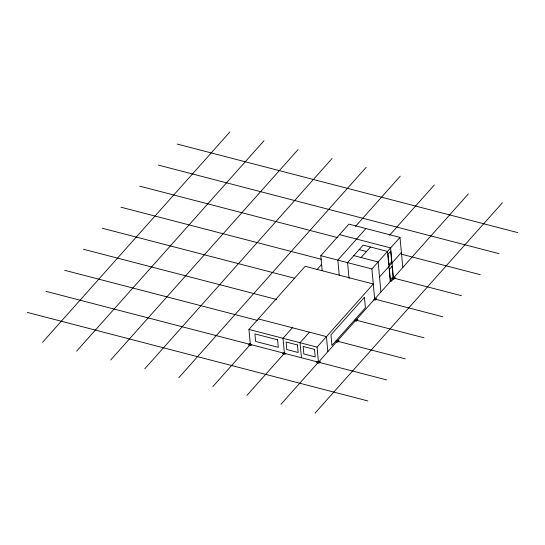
<?xml version="1.0" encoding="UTF-8"?>
<svg xmlns="http://www.w3.org/2000/svg" width="545" height="545" viewBox="0 0 545 545"><rect width="100%" height="100%" fill="white"/><g stroke="black" fill="none" stroke-linecap="round" stroke-linejoin="round"><path stroke-width="0.82" d="M42.571 342.28L229.949 131.883M76.634 351.137L264.005 140.739M110.689 359.993L298.067 149.589M144.752 368.842L332.13 158.445M178.815 377.699L366.185 167.301M250.346 344.474L248.949 329.425L305.166 266.307L373.284 284.013L317.074 347.138L318.471 362.187M322.197 270.736L320.801 255.687L348.902 224.124L399.996 237.409L402.789 267.506M249.801 343.404L248.466 344.91L250.898 345.544L251.79 344.542M212.87 386.555L250.802 343.963M317.033 269.598L321.564 264.509M355.524 226.373L400.248 176.158M365.933 228.553L337.825 260.115L339.222 275.164M292.379 327.763L283.012 338.281L284.408 353.33M361.103 257.526L370.471 247.008M283.414 352.765L282.521 353.766L284.953 354.4L285.846 353.398M246.933 395.411L284.858 352.819M389.586 235.229L434.31 185.007M309.41 332.191L300.043 342.71L301.44 357.758M374.681 299.062L371.888 268.964L399.996 237.409M379.531 277.003L401.393 252.458M317.476 361.614L316.584 362.616L319.016 363.249L320.351 361.751L318.73 361.328M280.995 404.261L468.366 193.863M393.803 278.434L391.126 281.438L389.907 281.125M315.051 413.117L502.429 202.72M177.152 144.064L517.75 232.613M158.411 165.108L499.016 253.657M339.535 234.643L390.629 247.927L393.415 278.025M139.677 186.145L337.948 237.695M401.297 254.161L480.274 274.694M359.162 249.617L366.458 251.518M353.807 255.625L378.135 261.954L380.928 292.052M320.801 255.687L371.888 268.964M393.681 277.167L395.302 277.589L393.967 279.095L392.345 278.672M120.936 207.189L321.679 259.372M393.252 277.984L461.54 295.731M374.946 298.21L376.568 298.626L375.226 300.132L373.604 299.709M102.201 228.226L294.716 278.277M374.517 299.021L442.799 316.774M356.205 319.247L357.827 319.67L356.491 321.168L354.87 320.753M83.46 249.269L276.799 299.532M355.776 320.058L424.065 337.811M258.323 318.907L326.441 336.612L327.838 351.661M337.471 340.284L339.092 340.707L337.75 342.212L336.129 341.79M64.726 270.306L257.24 320.358M336.217 340.884L405.323 358.855M248.949 329.425L317.074 347.138M45.984 291.343L386.589 379.892M27.25 312.387L367.848 400.936M390.295 281.533L387.502 251.436L363.174 245.107L347.56 262.642L349.032 278.529M390.683 251.184L388.006 254.195L388.98 264.727L391.657 261.723L390.683 251.184M364.421 297.298L330.958 334.868L331.932 345.401L365.395 307.83L364.421 297.298M392.08 266.233L389.403 269.244L390.377 279.776L393.054 276.771L392.08 266.233M277.616 339.814L254.91 333.915L255.605 341.436L278.311 347.342L277.616 339.814M297.481 344.978L286.132 342.028L286.827 349.549L298.183 352.506L297.481 344.978M314.513 349.406L303.156 346.457L303.858 353.978L315.208 356.934L314.513 349.406"/></g></svg>
